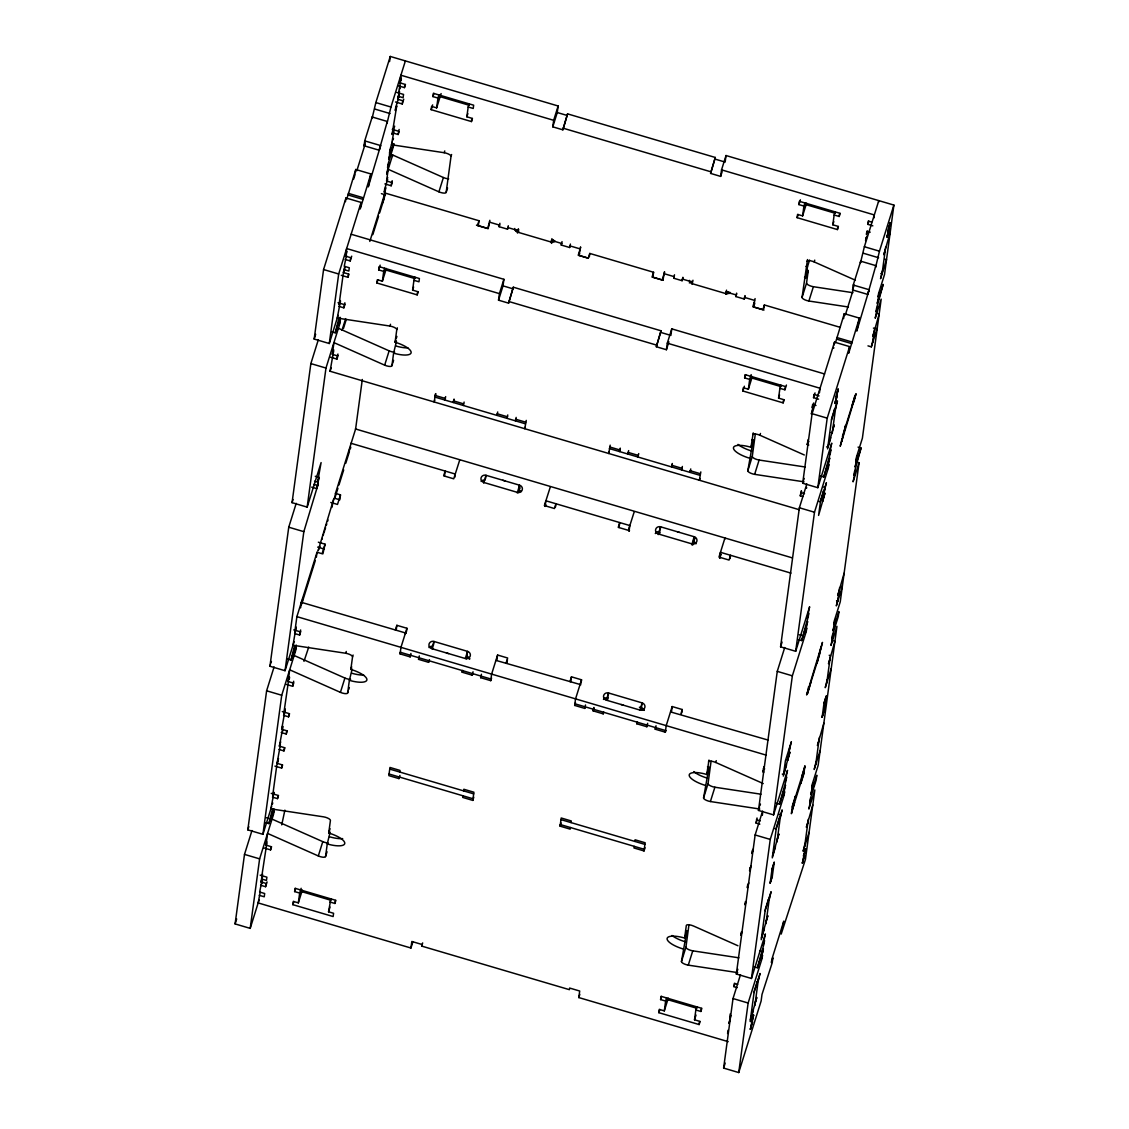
<?xml version="1.0" encoding="UTF-8"?>
<svg xmlns="http://www.w3.org/2000/svg" width="1129" height="1129" viewBox="0 0 1129 1129"><rect width="100%" height="100%" fill="white"/><g stroke="black" fill="none" stroke-linecap="round" stroke-linejoin="round"><path stroke-width="1.5" d="M753.579 1014.971L750.376 1029.38L753.579 1014.971L751.321 1022.225M805.598 848.81L802.38 863.205L805.598 848.81L803.34 856.05M835.008 403.49L838.198 388.955L835.107 403.378M770.133 883.174L772.321 876.302L774.212 862.189L772.024 869.259L770.133 883.174L772.363 876.019M822.166 717.197L824.339 710.127L826.23 696.014L824.029 703.085L822.138 717.197M887.027 237.118L890.202 222.794L887.027 237.118L889.271 229.963M259.162 899.757L250.201 928.377L235.1 923.917L244.499 854.399L251.965 830.535M271.637 806.487L262.93 834.317L247.815 829.857L266.613 690.793L274.079 666.943M294.133 641.695L285.044 670.711L269.93 666.251L288.742 527.201L296.207 503.351M314.596 481.194L317.616 482.083L321.102 462.594L307.159 507.119L292.058 502.659L310.856 363.594L318.322 339.744M338.093 315.386L329.287 343.512L314.172 339.067L323.571 269.535L345.968 197.97L361.082 202.43L360.193 208.978L370.876 173.951L355.762 169.491L346.772 199.156M345.474 201.654L345.968 197.97M250.201 928.377L259.614 858.859L273.543 814.334L273.98 811.059L272.498 815.83L274.051 808.971M262.93 834.317L281.728 695.252L295.657 650.727L296.108 647.453L294.613 652.223L296.264 645.082M285.044 670.711L303.842 531.66L318.223 483.861L316.727 488.631L311.703 487.149M307.159 507.119L325.971 368.054L339.9 323.529L340.351 320.269L338.855 325.039L340.506 317.884M329.287 343.512L338.686 273.994L361.082 202.43M355.325 172.765L355.762 169.491M260.192 892.122L258.174 902.932L410.942 948.021L412.932 941.657M261.914 880.916L259.642 892.037L264.68 893.519L264.242 896.793L259.204 895.297M260.573 885.221L265.597 886.702L266.049 883.428L261.011 881.947L262.408 875.765M263.861 847.907L270.579 849.897L271.016 846.623L265.992 845.127L267.573 833.414L318.307 855.951A5.264 1.623 17.4 0 0 325.547 856.53L327.043 851.76M265.541 822.604L268.9 823.591L272.555 809.14M273.966 792.375L270.889 808.872L323.586 816.846A5.264 1.623 17.4 0 1 330.43 820.43L328.722 833.033A17.528 5.433 17.4 0 1 344.768 843.434A17.528 5.433 17.4 0 1 327.255 843.927L325.547 856.53M274.926 766.111L281.643 768.087L282.081 764.827L277.042 763.331L280.415 744.66M278.919 749.43L283.958 750.912L284.409 747.638L279.371 746.156L282.998 726.794M281.206 732.523L286.244 734.005L286.695 730.745L281.657 729.249L285.03 710.578M286.399 684.442L292.693 686.291L293.145 683.017L288.107 681.535L289.687 669.807L340.422 692.359A5.264 1.623 17.4 0 0 347.661 692.924L348.226 691.146M287.655 659.011L291.014 659.999L294.669 645.548M295.431 630.857L293.004 645.266L345.714 653.254A5.264 1.623 17.4 0 1 352.544 656.838L350.837 669.426A17.528 5.433 17.4 0 1 366.897 679.841A17.528 5.433 17.4 0 1 349.369 680.335L347.661 692.924M330.642 357.244L336.936 359.093L337.373 355.833L332.349 354.337L333.93 342.609L384.664 365.161A5.264 1.623 17.4 0 0 391.904 365.74L392.469 363.947M331.898 331.813L335.257 332.801L338.912 318.35M340.506 300.991L337.246 318.082L389.942 326.055A5.264 1.623 17.4 0 1 396.787 329.64L395.079 342.228A17.528 5.433 17.4 0 1 411.139 352.643A17.528 5.433 17.4 0 1 393.612 353.137L391.904 365.74M341.283 275.321L348 277.297L348.438 274.022L343.399 272.541L344.811 266.359M346.518 255.154L344.246 266.275L349.284 267.756L348.847 271.031L343.809 269.549M345.178 259.458L350.216 260.94L350.653 257.666L345.615 256.184L346.645 248.549L499.413 293.625L498.524 300.173L508.6 303.151L513.3 287.203L661.029 330.797L656.33 346.744L666.406 349.722L668.89 341.762M262.055 883.612L262.408 881.043M282.645 731.338L282.758 730.477M294.076 656.231L294.175 655.497L344.909 678.049A5.264 1.623 17.4 0 0 350.653 679.333M300.61 607.811L301.358 602.336M316.727 488.631L319.112 477.313L317.616 482.083M338.305 329.033L338.404 328.299L389.138 350.851A5.264 1.623 17.4 0 0 394.67 352.149M302.854 597.566L302.318 601.136M370.876 173.951L368.266 186.892L380.656 145.458L379.175 150.228L364.06 145.768L364.723 140.871L372.189 117.007L387.303 121.466L387.078 123.103L390.944 107.029L405.382 60.91M272.47 797.145L277.508 798.626L277.96 795.366L271.242 793.377M283.534 715.349L288.572 716.83L289.01 713.556L282.292 711.58M294.598 633.552L299.637 635.034L300.639 629.968M338.827 306.354L343.865 307.836L344.867 302.784M372.062 117.938L372.189 117.007M372.161 118.051L375.844 102.57L390.267 56.45L558.149 105.999L557.26 112.533L552.787 126.843L562.863 129.821L567.562 113.874L715.292 157.467L710.593 173.414L720.655 176.392L722.151 171.622M316.374 557.147L317.037 552.236L322.075 553.732L325.067 544.192L318.35 542.202M322.202 539.126L322.329 538.208M389.576 61.559L390.267 56.45M322.908 553.859L325.067 544.192M379.175 150.228L387.303 121.466M331.855 507.486L332.476 504.762M335.454 493.401L340.492 494.897L339.829 499.794L334.791 498.312L335.454 493.401L355.607 429.006L362.31 379.471M349.425 449.723L349.383 450.767M382.816 202.684L384.749 194.64L381.404 193.652M350.385 448.806L350.569 447.479M384.89 183.914L391.198 185.777L391.636 182.503L386.598 181.007L388.178 169.294L438.913 191.831A5.264 1.623 17.4 0 0 446.153 192.41L447.564 187.936M394.204 129.454L391.495 144.752L444.205 152.725A5.264 1.623 17.4 0 1 451.036 156.31L446.153 192.41M395.531 101.991L402.249 103.967L402.7 100.707L397.662 99.211L399.553 91.449M397.747 85.635L404.464 87.61L404.902 84.336L399.864 82.854L400.908 75.22L553.676 120.309L552.787 126.843M392.469 156.437L392.666 154.983L389.307 153.981M394.162 143.933L388.023 164.241L387.572 167.515L389.068 162.745L386.697 174.064L392.666 154.983L443.401 177.521A5.264 1.623 17.4 0 0 448.679 178.819M330.868 898.797L328.553 911.795L333.591 913.29L333.14 916.55L292.848 904.668L293.3 901.394L298.324 902.875L302.318 890.16M298.324 902.875L299.665 893.067L294.627 891.585L295.064 888.311L335.355 900.194L334.918 903.468L329.88 901.986M418.196 291.705L417.194 294.881L376.903 282.998L377.354 279.724L382.378 281.206L386.372 268.49M382.378 281.206L383.705 271.397L378.681 269.902L379.118 266.642L419.409 278.524L418.972 281.798L413.934 280.317L414.922 277.127M393.09 133.024L398.128 134.506L399.13 129.454M327.255 843.927L330.12 832.101M349.369 680.335L352.163 669.088M393.612 353.137L396.491 341.212M472.444 118.376L471.456 121.565L431.165 109.668L431.603 106.394L436.641 107.876L441.114 93.566M436.641 107.876L437.967 98.068L432.929 96.586L433.367 93.312L473.658 105.195L473.22 108.469L468.182 106.987L469.184 103.797M417.194 294.881L417.631 291.621L412.607 290.125L413.934 280.317M396.194 630.208L396.858 625.311L406.934 628.274L406.496 631.548M471.456 121.565L471.894 118.291L466.856 116.795L468.182 106.987M410.716 655.088L410.152 656.88L400.075 653.903L400.964 647.354L406.934 628.274M435.582 393.626L434.143 401.966L434.707 400.174M405.325 633.962L405.438 633.044M410.152 656.88L410.928 653.451M445.659 396.604L444.882 400.033L445.433 398.241M399.807 772.067L400.033 770.43L389.957 767.452L388.856 775.637L398.932 778.601L399.144 776.964M429.457 659.646L428.611 662.328L418.549 659.35L419.325 655.921M454.056 399.073L453.265 402.503L454.112 399.821M444.487 475.972L445.151 471.061L443.655 475.831L453.731 478.809L459.616 460.336M478.329 225.659L478.992 220.748L384.975 193.017L369.818 241.437M428.611 662.328L428.837 660.691M463.342 405.48L464.132 402.051M454.775 477.299L455.213 474.025L350.921 443.26M488.617 227L489.845 220.296M433.48 645.153L433.988 641.47L467.561 651.377A3.937 3.74 7.7 0 1 470.214 656.076A3.937 3.74 7.7 0 1 465.317 658.532L431.744 648.625A3.937 3.74 7.7 0 1 429.091 643.939A3.937 3.74 7.7 0 1 433.988 641.47L431.744 648.625M508.092 227.395L507.528 229.173L499.131 226.703L499.907 223.274M507.528 229.173L508.304 225.758M410.942 948.021L411.817 941.473L421.893 944.451L421.667 946.088L569.411 989.681L569.623 988.044L579.699 991.022L578.81 997.57L728.219 1041.658M498.524 300.173L503.012 285.863L503.901 279.315L351.133 234.239M483.678 483.071L485.992 475.295L519.566 485.202A3.937 3.74 7.7 0 1 522.233 489.901A3.937 3.74 7.7 0 1 517.336 492.357L483.762 482.45A3.937 3.74 7.7 0 1 481.095 477.765A3.937 3.74 7.7 0 1 485.992 475.295L485.555 478.569M517.477 233.068L518.38 228.721M508.6 303.151L513.3 287.203M472.825 673.42L472.261 675.213L462.198 672.235L462.41 670.598M496.915 415.387L497.706 411.958M466.39 658.814L467.561 651.377L465.317 658.532M472.261 675.213L473.051 671.783M507.768 414.936L506.992 418.351L507.556 416.573M462.946 795.79L462.721 797.427L472.797 800.405L473.785 797.229M463.61 790.893L463.821 789.256L473.898 792.219L472.797 800.405M491.567 677.979L490.734 680.66L480.658 677.682L481.434 674.253M516.165 417.405L515.388 420.835L515.939 419.042M562.863 129.821L567.562 113.874M490.734 680.66L491.623 674.112L497.593 655.032L507.655 658.009L506.173 662.779M526.241 420.383L524.802 428.71L525.352 426.931M517.251 492.978L519.566 485.202L518.903 490.113A3.937 3.74 7.7 0 1 521.033 491.623M551.093 242.664L551.954 238.628M496.012 660.409L580.87 684.71M496.929 659.943L497.593 655.032M570.201 245.713L569.637 247.505L561.24 245.035L562.03 241.606M506.992 662.906L507.443 659.632M569.637 247.505L570.427 244.076M545.124 506.3L545.871 500.782L629.813 525.549L629.051 531.18M588.223 258.104L579.05 255.394L580.489 247.053M550.26 487.093L544.376 505.552L554.452 508.53L555.948 503.76L555.496 507.034M589.338 256.72L589.79 253.446L653.578 272.272L652.915 277.184M570.794 681.733L571.457 676.836L581.534 679.799L581.082 683.073M585.302 706.613L584.737 708.405L574.675 705.427L575.55 698.879L581.534 679.799M610.182 445.151L608.729 453.491L609.293 451.699M570.385 827.501L570.159 829.138L560.097 826.16L561.198 817.989L571.274 820.966L571.048 822.589M584.737 708.405L585.528 704.976M620.244 448.128L619.468 451.558L620.315 448.862M603.775 712.06L603.211 713.853L593.134 710.875L593.91 707.446M628.641 450.598L627.865 454.027L628.43 452.235M619.073 527.497L619.736 522.586L618.24 527.356L628.317 530.32L634.202 511.86M603.211 713.853L603.436 712.216M637.941 457.005L638.718 453.576M652.491 277.057L662.991 280.161L664.431 271.821M607.698 699.43L607.952 697.595M608.164 696.057L608.573 692.994L642.147 702.901A3.937 3.74 7.7 0 1 644.8 707.601A3.937 3.74 7.7 0 1 639.903 710.056L606.329 700.149A3.937 3.74 7.7 0 1 603.676 695.464A3.937 3.74 7.7 0 1 608.573 692.994L606.329 700.149M656.33 346.744L661.029 330.797M682.96 278.016L682.114 280.698L673.717 278.228L674.507 274.799M666.406 349.722L667.295 343.174L671.769 328.864L824.537 373.953M671.769 328.864L670.88 335.412L660.818 332.434M682.114 280.698L682.904 277.282M658.263 534.596L660.592 526.82L694.166 536.727A3.937 3.74 7.7 0 1 696.819 541.426A3.937 3.74 7.7 0 1 691.922 543.882L658.348 533.975A3.937 3.74 7.7 0 1 655.695 529.289A3.937 3.74 7.7 0 1 660.592 526.82L660.14 530.094M692.105 284.282L692.966 280.246M710.593 173.414L715.292 157.467M647.411 724.945L646.861 726.737L636.784 723.76L637.01 722.123M672.291 463.483L671.515 466.912L672.404 464.047M640.99 710.339L642.147 702.901L639.903 710.056M720.655 176.392L721.544 169.844L726.032 155.534L893.9 205.083L884.501 274.601L878.531 293.695L878.08 296.955L879.576 292.185L877.205 303.503L883.174 284.423L876.541 308.415L876.09 311.689L877.586 306.919L875.215 318.223L881.184 299.143L862.387 438.207L856.403 457.287L855.965 460.561L857.461 455.791L855.076 467.096L861.06 448.015L858.04 447.126M646.861 726.737L647.637 723.308M682.368 466.46L681.577 469.876L682.142 468.098M726.032 155.534L725.143 162.082L715.066 159.104M634.173 846.327L633.962 847.964L644.024 850.941L645.026 847.752M634.837 841.415L635.062 839.793L645.139 842.756L644.024 850.941M665.884 730.392L665.32 732.185L655.243 729.207L656.034 725.778M690.765 468.93L689.974 472.359L690.539 470.567M665.32 732.185L666.209 725.637L672.178 706.556L682.255 709.52L681.817 712.794M700.827 471.908L699.387 480.234L699.952 478.456M691.795 544.813L694.166 536.727L693.502 541.638A3.937 3.74 7.7 0 1 696.014 543.825M725.679 294.189L726.54 290.153M670.598 711.933L768.059 740.059M671.515 711.468L672.178 706.556M745.069 296.348L744.237 299.03L735.84 296.56L736.616 293.131M744.237 299.03L745.013 295.6M719.667 558.234L720.457 552.307L790.963 573.123M764.065 309.995L753.636 306.919L755.089 298.578M700.107 1021.378L699.119 1024.553L658.828 1012.671L659.265 1009.397L664.304 1010.878L668.283 998.163M664.304 1010.878L665.63 1001.07L660.592 999.588L661.029 996.314L701.321 1008.197L700.883 1011.471L695.845 1009.989L696.847 1006.8M784.161 399.708L783.159 402.884L742.882 391.001L743.319 387.727L748.358 389.209L752.337 376.493M748.358 389.209L749.684 379.4L744.646 377.905L745.084 374.645L785.375 386.527L784.937 389.801L779.899 388.32L780.901 385.13M724.776 539.225L724.945 537.997L718.975 557.077L729.038 560.055L730.534 555.285L730.096 558.559M763.938 308.245L764.375 304.971L839.92 327.269M737.689 972.619L688.281 965.14A5.264 1.623 17.4 0 1 681.45 961.555L686.855 930.903A17.528 5.433 17.4 0 0 685.628 930.55M683.144 948.967A17.528 5.433 17.4 0 1 667.098 938.552A17.528 5.433 17.4 0 1 684.626 938.058L686.319 925.455A5.264 1.623 17.4 0 1 693.573 926.034L737.957 945.763M759.803 809.027L710.395 801.534A5.264 1.623 17.4 0 1 703.565 797.963L708.984 767.297A17.528 5.433 17.4 0 0 707.474 766.873M705.272 785.361A17.528 5.433 17.4 0 1 689.212 774.96A17.528 5.433 17.4 0 1 706.74 774.466L708.998 760.071M804.046 481.829L754.638 474.349A5.264 1.623 17.4 0 1 747.807 470.765L753.226 440.112A17.528 5.433 17.4 0 0 751.702 439.689M749.501 458.176A17.528 5.433 17.4 0 1 733.455 447.761A17.528 5.433 17.4 0 1 750.983 447.267L753.241 432.873M681.45 961.555L685.924 947.245L688.972 924.679M703.565 797.963L708.038 783.653L711.101 761.087M747.807 470.765L752.281 456.455L755.329 433.889M838.41 226.379L837.422 229.568L797.13 217.671L797.568 214.397L802.606 215.879L806.586 203.164M802.606 215.879L803.933 206.071L798.895 204.589L799.346 201.315L839.637 213.198L839.186 216.472L834.148 214.99L835.15 211.8M699.119 1024.553L699.557 1021.293L694.518 1019.797L695.845 1009.989M783.159 402.884L783.611 399.624L778.573 398.128L779.899 388.32M848.415 307.003L808.886 301.02A5.264 1.623 17.4 0 1 802.056 297.435L807.503 259.557M804.497 277.226A17.528 5.433 17.4 0 0 805.993 277.692L807.475 266.783L809.578 260.065M802.056 297.435L806.543 283.125L808.237 270.537A17.528 5.433 17.4 0 1 806.727 270.071M837.422 229.568L837.859 226.294L832.821 224.798L834.148 214.99M727.584 1033.529L728.022 1030.255M729.786 1017.173L730.237 1013.898M737.279 987.621L733.921 986.633L734.358 983.359L737.717 984.347M741.287 932.102L740.85 935.362L741.852 932.187M745.422 901.563L744.985 904.837L745.973 901.648M747.737 884.388L747.299 887.648L748.795 882.878M750.023 867.481L749.585 870.741L751.081 865.971M752.351 850.292L751.914 853.566L753.396 848.796M759.817 824.142L756.035 823.027L757.037 817.975M763.91 772.053L762.964 771.77L763.966 766.704M802.79 496.577L800.278 495.843L801.28 490.776M808.787 445.038L807.207 444.572L808.209 439.52M818.581 399.158L813.543 397.676L813.995 394.402L819.033 395.898M855.711 461.747L859.07 462.749L840.258 601.799L834.289 620.879L833.851 624.154L835.347 619.384L832.962 630.702L838.932 611.622L838.268 616.533L832.299 635.613L831.861 638.887L833.343 634.103L830.972 645.421L836.942 626.341L818.144 765.406L812.174 784.486L811.723 787.76L813.219 782.99L810.848 794.294L816.817 775.214L816.154 780.125L810.185 799.205L809.733 802.479L811.229 797.709L808.858 809.027L814.828 789.933L805.429 859.465L781.197 934.064L783.794 921.123L771.855 959.283L771.417 962.557L772.899 957.787L772.236 962.698L762.004 994.451L761.129 1001L738.733 1072.55L723.618 1068.09L733.017 998.558L740.483 974.708M754.059 966.777L757.418 967.765L764.051 943.773L764.502 940.499L763.006 945.269L765.377 933.951L751.448 978.476L736.334 974.017L755.132 834.966L762.597 811.116M776.173 803.171L779.532 804.158L786.179 780.181L786.617 776.907L785.121 781.677L787.506 770.359L773.563 814.884L758.462 810.424L777.26 671.36L784.726 647.51M798.64 639.677L801.661 640.566L808.293 616.575L808.731 613.301L807.249 618.071L809.62 606.767L795.677 651.292L780.576 646.832L799.374 507.768L806.84 483.918M820.416 475.972L823.775 476.974L830.408 452.983L830.859 449.709L829.363 454.479L831.734 443.161L817.805 487.686L802.691 483.226L812.09 413.694L834.5 342.143L849.601 346.603L848.712 353.151L859.395 318.11L844.28 313.664L835.474 342.722M762.315 815.378L762.611 813.19M806.543 488.194L806.642 487.46M819.442 392.836L820.063 388.263L667.295 343.174M833.668 348.282L833.766 347.563M834.119 344.909L834.5 342.143M738.733 1072.55L748.132 1003.018L762.061 958.493L762.512 955.219L761.017 959.989L763.387 948.685L757.418 967.765M751.448 978.476L770.246 839.426L784.189 794.901L784.627 791.627L783.131 796.397L785.516 785.078L779.532 804.158M773.563 814.884L792.36 675.819L806.304 631.294L806.741 628.034L805.245 632.804L807.63 621.486L801.661 640.566M795.677 651.292L814.489 512.227L828.418 467.702L828.869 464.428L827.374 469.198L829.744 457.894L823.775 476.974M817.805 487.686L827.204 418.153L849.601 346.603M843.617 318.561L844.28 313.664M753.368 1010.3L750.15 1021.477L754.285 990.937L757.277 981.397L757.051 983.034M764.418 928.504L761.214 939.681L765.349 909.141L768.327 899.601L768.115 901.238M775.482 846.708L772.278 857.885L776.399 827.345L779.391 817.805L779.165 819.442M786.546 764.897L783.328 776.075L785.403 760.805L791.373 741.725L789.439 749.769M823.408 492.244L823.634 490.607L820.642 500.147L818.581 515.417L824.989 493.063L823.507 497.833M830.775 437.713L827.571 448.89L831.706 418.351L834.684 408.811L834.472 410.448M754.864 1005.53L758.547 978.264M765.914 923.734L769.597 896.468M776.978 841.938L780.661 814.672L779.405 814.291M789.877 746.495L788.042 760.127L786.772 759.761M823.055 501.107L824.904 487.474L823.648 487.093M835.954 405.678L832.271 432.943L831.015 432.562M859.395 318.11L856.798 331.065L869.175 289.631L867.693 294.401L852.578 289.941L853.242 285.03L860.707 261.18L875.822 265.64L875.596 267.277L879.463 251.188L893.9 205.083M860.707 261.18L860.481 262.817L864.362 246.729L878.799 200.623L878.56 202.317M866.028 237.443L865.59 240.717L867.086 235.947M872.844 225.842L867.806 224.346L868.243 221.072L871.602 222.074M808.547 686.869L807.644 693.446L810.862 682.269M841.726 441.467L845.579 425.421L845.367 427.058M794.604 802.521L791.387 813.699L792.502 805.513L795.479 795.973L795.268 797.61M873.902 217.982L874.312 214.933L721.544 169.844M801.068 781.847L800.842 783.484L803.834 773.944L804.935 765.758L801.731 776.935M817.325 661.594L817.1 663.231L820.995 647.115M851.83 406.384L855.034 395.206L854.173 401.712M867.693 294.401L875.822 265.64M867.975 345.869L871.334 346.857L873.281 338.813M804.638 846.51L808.322 819.245M815.688 764.714L819.372 737.449M826.753 682.918L830.436 655.653L829.18 655.272M839.651 587.489L837.817 601.122L836.547 600.741M872.83 342.087L874.679 328.454L873.423 328.087M885.729 246.658L882.045 273.924L880.789 273.557M861.06 448.015L854.413 472.007L853.976 475.281L855.472 470.511L853.087 481.829L859.07 462.749M837.238 396.251L835.008 403.279M400.202 88.062L399.991 88.81M400.513 81.98L398.509 93.142L399.059 91.83M353.603 179.172L355.099 174.402M364.06 145.768L365.048 142.593M356.806 170.818L365.104 144.272M314.172 339.067L315.668 334.283M345.615 256.184L347.111 251.414M399.864 82.854L401.359 78.084M343.399 272.541L344.895 267.771M397.662 99.211L399.158 94.441M344.67 269.408L343.188 274.178L339.053 304.717L340.365 300.54M398.339 98.915L395.729 107.255L395.277 110.529L396.773 105.759L392.031 134.52L394.656 126.18M398.706 97.715L399.087 96.529M350.216 260.94L351.698 256.17M404.464 87.61L405.466 84.435M348 277.297L348.988 274.121M402.249 103.967L403.745 99.197M392.342 142.071L390.013 149.522L389.561 152.796L391.057 148.026L388.686 159.33L393.541 143.835M392.991 139.982L393.457 138.486M335.257 332.801L340.111 317.291M343.865 307.836L344.994 304.265M398.128 134.506L398.96 131.825M332.349 354.337L333.747 349.863M386.598 181.007L387.713 177.436M333.619 351.204L330.063 371.243L331.178 367.673M387.656 179.511L384.664 189.051L384.227 192.325L385.709 187.555L384.312 197.914L379.612 212.944M342.002 330.317L345.657 318.632M343.428 328.553L346.038 320.199M372.81 234.649L378.568 216.288M385.06 195.529L385.426 194.343M337.373 355.833L337.938 354.04M391.636 182.503L392.2 180.711M292.058 502.659L293.046 499.484M336.936 359.093L338.065 355.522M391.198 185.777L392.313 182.192M378.681 269.902L380.163 265.132M432.929 96.586L433.931 93.397M376.903 282.998L377.905 279.809M431.165 109.668L432.647 104.898M383.705 271.397L384.707 268.208M437.967 98.068L438.955 94.892M269.93 666.251L270.438 664.671M270.932 663.076L271.426 661.481M317.037 552.236L296.885 616.646L294.81 631.915L296.306 627.145M301.203 604.707L302.036 602.025M332.674 504.169L333.944 498.214L318.082 550.783L320.057 546.295M350.032 448.679L350.597 446.886M301.739 603.902L315.33 560.492M323.148 535.513L323.543 534.229M323.952 532.93L324.757 530.348M325.166 529.064L325.575 527.765M326.38 525.183L326.789 523.884M327.593 521.302L328.003 520.017M334.791 498.312L337.924 488.292M338.968 484.962L343.682 469.932M345.77 463.257L349.425 451.558M389.942 326.055L390.507 324.277M444.205 152.725L444.77 150.947M295.996 629.079L296.278 628.176M340.492 494.897L337.5 504.437L330.783 502.447M291.014 659.999L295.502 645.689M299.637 635.034L300.751 631.45M384.664 365.161L389.138 350.851M438.913 191.831L443.401 177.521M396.787 329.64L397.352 327.847M451.036 156.31L451.6 154.518M288.107 681.535L288.671 679.743M288.939 678.854L289.504 677.061M288.445 681.38L283.76 713.711L285.242 708.941M289.193 678.995L289.56 677.809M395.079 342.228L395.785 339.998M396.335 338.206L396.9 336.414M412.607 290.125L413.595 286.949M466.856 116.795L467.858 113.62M392.751 363.058L393.584 360.363M293.145 683.017L293.695 681.239M247.815 829.857L248.817 826.668M292.693 686.291L293.822 682.72M281.657 729.249L282.645 726.074M303.983 661.34L308.739 647.072M279.371 746.156L280.712 741.866M288.572 716.83L289.56 713.655M277.042 763.331L278.538 758.561M286.244 734.005L287.246 730.83M278.313 760.198L276.831 764.968L272.696 795.508L273.698 792.332M283.958 750.912L284.96 747.737M281.643 768.087L282.631 764.912M272.385 804.102L272.752 802.902M235.1 923.917L236.667 918.935M268.9 823.591L273.373 809.281M277.508 798.626L278.51 795.451M265.992 845.127L266.98 841.952M266.754 843.589L261.632 877.304L262.634 874.128M270.579 849.897L271.581 846.708M261.011 881.947L262.507 877.177M284.889 810.128L281.728 824.89M265.597 886.702L267.093 881.932M478.992 220.748L477.496 225.532L487.573 228.495L489.055 223.725M345.714 653.254L346.264 651.461M340.422 692.359L344.909 678.049M352.544 656.838L353.109 655.046M435.794 393.88L434.806 397.055L525.465 423.812M350.837 669.426L351.683 666.745M348.79 689.353L349.341 687.561M499.131 226.703L499.695 224.911M294.627 891.585L295.615 888.396M292.848 904.668L293.85 901.492M299.665 893.067L301.147 888.297M318.307 855.951L322.781 841.641L272.047 819.104M328.722 833.033L330.063 828.728M518.479 232.137L518.761 231.247M499.413 293.625L503.901 279.315M553.676 120.309L558.149 105.999M395.376 630.081L396.858 625.311M400.075 653.903L400.64 652.11M328.553 911.795L330.035 907.024M334.918 903.468L335.906 900.293M418.549 659.35L419.099 657.558M551.629 243.384L552.744 239.814M432.816 648.907L433.099 648.018L429.316 646.903M561.24 245.035L561.805 243.243M398.932 778.601L399.92 775.425M580.715 247.293L578.217 255.253L588.294 258.216L589.79 253.446M579.05 255.394L579.614 253.602M518.903 490.113L519.806 487.248M462.198 672.235L462.749 670.443M518.409 492.639L519.806 488.18M480.658 677.682L481.222 675.89M545.265 506.427L545.829 504.649M421.667 946.088L422.669 942.913M653.578 272.272L652.082 277.042L662.158 280.02L664.642 272.075M662.991 280.161L663.273 279.258M673.717 278.228L674.281 276.436M569.962 681.606L571.457 676.836M574.675 705.427L575.508 702.746M629.206 531.209L629.488 530.305M593.134 710.875L593.981 708.193M726.497 294.02L727.203 291.776M560.097 826.16L561.085 822.985M659.703 533.368L659.985 532.479M735.84 296.56L736.672 293.865M754.299 302.007L752.817 306.778L762.879 309.741L764.375 304.971M753.636 306.919L754.765 303.334M744.646 377.905L745.634 374.729M798.895 204.589L800.39 199.819M693.502 541.638L694.843 537.348M636.784 723.76L637.349 721.967M692.712 545.067L693.841 541.483M694.123 540.593L694.956 537.912M742.882 391.001L744.364 386.231M797.13 217.671L798.132 214.496M749.684 379.4L751.18 374.63M803.933 206.071L804.935 202.895M655.243 729.207L655.808 727.415M578.81 997.57L579.812 994.381M750.983 447.267L753.226 440.112M805.993 277.692L808.237 270.537M719.794 557.218L720.796 554.043M719.85 557.952L720.979 554.381M752.676 434.665A5.264 1.623 17.4 0 1 759.93 435.244L760.48 433.451M806.939 261.335A5.264 1.623 17.4 0 1 814.178 261.914L814.743 260.122M754.638 474.349L759.111 460.039A5.264 1.623 17.4 0 1 752.281 456.455M778.573 398.128L779.56 394.952M808.886 301.02L813.374 286.71A5.264 1.623 17.4 0 1 806.543 283.125M832.821 224.798L833.823 221.623M680.759 714.304L682.255 709.52M784.937 389.801L786.433 385.031M839.186 216.472L840.188 213.296M813.543 397.676L815.039 392.906M867.806 224.346L868.794 221.171M813.67 402.997L812.188 407.767L812.626 404.492L815.985 405.48M867.439 231.262L866.437 234.437L866.874 231.163L870.233 232.165M813.275 406.003L811.342 414.033L812.33 410.857M852.578 289.941L854.074 285.171M845.325 314.991L853.115 290.111M807.207 444.572L808.322 441.002M706.74 774.466L708.984 767.297M802.691 483.226L803.199 481.646M803.693 480.051L804.187 478.456M708.447 761.863A5.264 1.623 17.4 0 1 715.687 762.442L716.252 760.65M800.278 495.843L801.675 491.369M835.94 396.462L838.17 389.307M887.944 230.302L890.188 223.147M710.395 801.534L714.883 787.223A5.264 1.623 17.4 0 1 708.038 783.653M831.48 419.988L837.45 400.908L835.516 408.938M890.216 232.348L883.795 254.702L885.291 249.932M832.722 429.669L834.204 424.899L827.797 447.253L826.541 446.872M882.497 270.65L880.549 278.694L886.533 259.614L885.263 259.233M660.592 999.588L661.594 996.399M658.828 1012.671L659.816 1009.495M824.452 490.748L826.4 482.704L820.416 501.784L819.16 501.417M874.227 331.728L872.745 336.498L879.152 314.144L877.896 313.777M684.626 938.058L686.855 930.903M665.63 1001.07L666.618 997.895M842.389 436.57L854.836 396.815M842.149 438.235L840.216 446.28L856.092 393.711L854.597 398.481M871.334 346.857L877.318 327.777M780.576 646.832L782.072 642.062M688.281 965.14L692.754 950.83A5.264 1.623 17.4 0 1 685.924 947.245M762.964 771.77L764.093 768.2M758.462 810.424L759.45 807.249M759.944 805.654L760.452 804.06M694.518 1019.797L696.014 1015.027M756.035 823.027L757.164 819.456M700.883 1011.471L701.871 1008.296M844.139 573.179L837.718 595.533L839.214 590.749M808.096 690.172L806.6 694.942L822.476 642.387L820.529 650.417M807.884 691.781L820.331 652.026M788.479 756.867L789.975 752.097L783.554 774.452L782.298 774.071M838.254 597.848L836.321 605.892L842.29 586.812L841.034 586.431M780.224 817.932L782.157 809.902L776.187 828.982L774.917 828.601M829.998 658.927L828.503 663.697L834.924 641.343L833.654 640.962M777.415 838.664L778.911 833.894L772.49 856.248M827.19 679.644L825.257 687.688L831.226 668.608M736.334 974.017L737.83 969.246M733.921 986.633L734.908 983.444M771.968 869.542L774.212 862.387M823.987 703.367L826.23 696.212M792.29 807.108L804.737 767.353M791.627 812.019L804.074 772.264M822.138 717L824.382 709.845M730.872 1015.394L728.939 1023.438L729.941 1020.263M765.123 910.778L771.093 891.698L769.159 899.742M823.86 723.139L817.438 745.493L818.934 740.723M766.365 920.46L767.847 915.69L761.44 938.044M816.14 761.44L814.192 769.484L820.176 750.404M723.618 1068.09L725.185 1063.095M754.059 992.574L760.043 973.494L758.095 981.538M812.795 804.935L806.388 827.289L807.87 822.519M755.301 1002.256L756.797 997.486L750.376 1019.84M805.076 843.236L803.142 851.28L809.112 832.2M750.404 1029.041L752.648 1021.886M802.423 862.881L804.667 855.711M400.908 80.695L401.388 79.298M813.374 286.71L852.903 292.693M759.111 460.039L805.231 467.011M714.883 787.223L760.988 794.209M692.754 950.83L738.874 957.815M557.26 112.533L567.337 115.511M563.075 128.184L710.804 171.777M438.998 96.346L469.212 105.265M804.963 204.349L835.192 213.268M396.829 92.451L403.547 94.427L403.095 97.701L398.057 96.219M375.844 102.57L390.944 107.029M864.362 246.729L879.463 251.188M374.955 109.104L390.069 113.563M863.473 253.277L878.588 257.737M392.271 129.383L398.565 131.232M364.723 140.871L379.838 145.331M853.242 285.03L868.356 289.49M489.28 222.088L499.357 225.066M507.754 227.536L517.816 230.514M551.389 240.421L561.466 243.398M569.863 245.868L579.939 248.846M663.866 273.613L673.942 276.591M682.339 279.061L692.416 282.038M725.989 291.945L736.066 294.923M744.448 297.393L754.525 300.37M476.48 225.123L488.391 228.637M348.296 193.341L363.411 197.801M836.815 337.515L851.929 341.974M348.071 194.978L363.185 199.438M836.589 339.152L851.703 343.611M503.012 285.863L513.088 288.841M508.826 301.514L656.556 345.107M384.749 269.676L414.964 278.595M750.714 377.679L780.929 386.598M323.571 269.535L338.686 273.994M812.09 413.694L827.204 418.153M338.023 302.713L344.317 304.562M807.644 441.298L808.914 441.679M800.715 492.569L804.497 493.683M435.032 395.418L445.094 398.396M453.491 400.866L463.567 403.843M497.141 413.75L507.217 416.728M515.6 419.198L525.677 422.175M609.618 446.943L619.694 449.921M628.091 452.39L638.153 455.368M671.727 465.275L681.803 468.253M690.2 470.722L700.276 473.7M609.392 448.58L700.051 475.337M310.856 363.594L325.971 368.054M799.374 507.768L814.489 512.227M329.851 371.187L799.205 509.701M355.409 428.935L791.994 557.782M315.259 476.283L318.279 477.172M313.82 484.369L317.178 485.357M799.304 634.766L802.324 635.655M288.742 527.201L303.842 531.66M777.26 671.36L792.36 675.819M317.686 547.113L324.404 549.089M301.147 602.265L406.271 633.186M639.381 707.191L641.484 707.812A3.937 3.74 7.7 0 1 644.137 710.367M466.672 657.925L469.819 658.856M603.916 698.428L607.063 699.359M641.258 709.449L643.784 710.183M296.673 616.575L766.026 755.089M400.301 652.266L490.946 679.023M574.887 703.79L665.545 730.548M293.78 629.897L300.074 631.76M763.416 768.496L764.672 768.877M756.486 819.767L760.254 820.882M266.613 690.793L281.728 695.252M755.132 834.966L770.246 839.426M389.745 769.089L473.686 793.856M560.972 819.626L644.913 844.393M389.082 774L473.023 798.767M560.309 824.537L644.25 849.304M759.591 950.957L762.95 951.959M266.204 817.692L269.563 818.68M244.499 854.399L259.614 858.859M733.017 998.558L748.132 1003.018M260.178 875.173L266.896 877.162L266.458 880.437L261.42 878.941M300.695 891.346L330.91 900.265M666.66 999.348L696.875 1008.268M502.786 480.248L504.889 480.869M677.372 531.773L679.475 532.394M446.435 652.957L448.523 653.578M621.021 704.482L623.123 705.103M814.178 261.914L855.401 280.232M759.93 435.244L804.314 454.973M715.687 762.442L763.246 783.568M655.3 533.565A3.937 3.74 7.7 0 1 659.929 531.731M514.782 228.481A3.937 3.74 7.7 0 0 517.604 232.151L551.178 242.058A3.937 3.74 7.7 0 0 555.129 241.112M689.382 280.373A3.937 3.74 7.7 0 0 692.19 283.675L725.764 293.582A3.937 3.74 7.7 0 0 729.983 292.355M805.965 266.359A17.528 5.433 17.4 0 1 807.475 266.783M603.465 699.43A3.937 3.74 7.7 0 1 607.91 697.905M466.898 656.288A3.937 3.74 7.7 0 1 469.551 658.842M363.693 675.086A17.528 5.433 17.4 0 1 351.613 673.18M707.502 778.206A17.528 5.433 17.4 0 1 693.785 771.587M328.073 842.94A5.264 1.623 17.4 0 1 322.781 841.641M685.388 941.812A17.528 5.433 17.4 0 1 672.037 935.504M342.666 838.621A17.528 5.433 17.4 0 1 329.485 836.772M751.745 451.021A17.528 5.433 17.4 0 1 738.027 444.403M407.936 347.887A17.528 5.433 17.4 0 1 395.842 345.982M429.105 647.609A3.937 3.74 7.7 0 1 432.971 646.296M481.109 481.434A3.937 3.74 7.7 0 1 484.99 480.121M515.501 230.584A3.937 3.74 7.7 0 1 518.832 229.822M553.083 239.927A3.937 3.74 7.7 0 1 553.746 240.251M689.325 282.942A3.937 3.74 7.7 0 1 691.512 281.403M728.332 291.776A3.937 3.74 7.7 0 1 729.856 293.526"/></g></svg>
